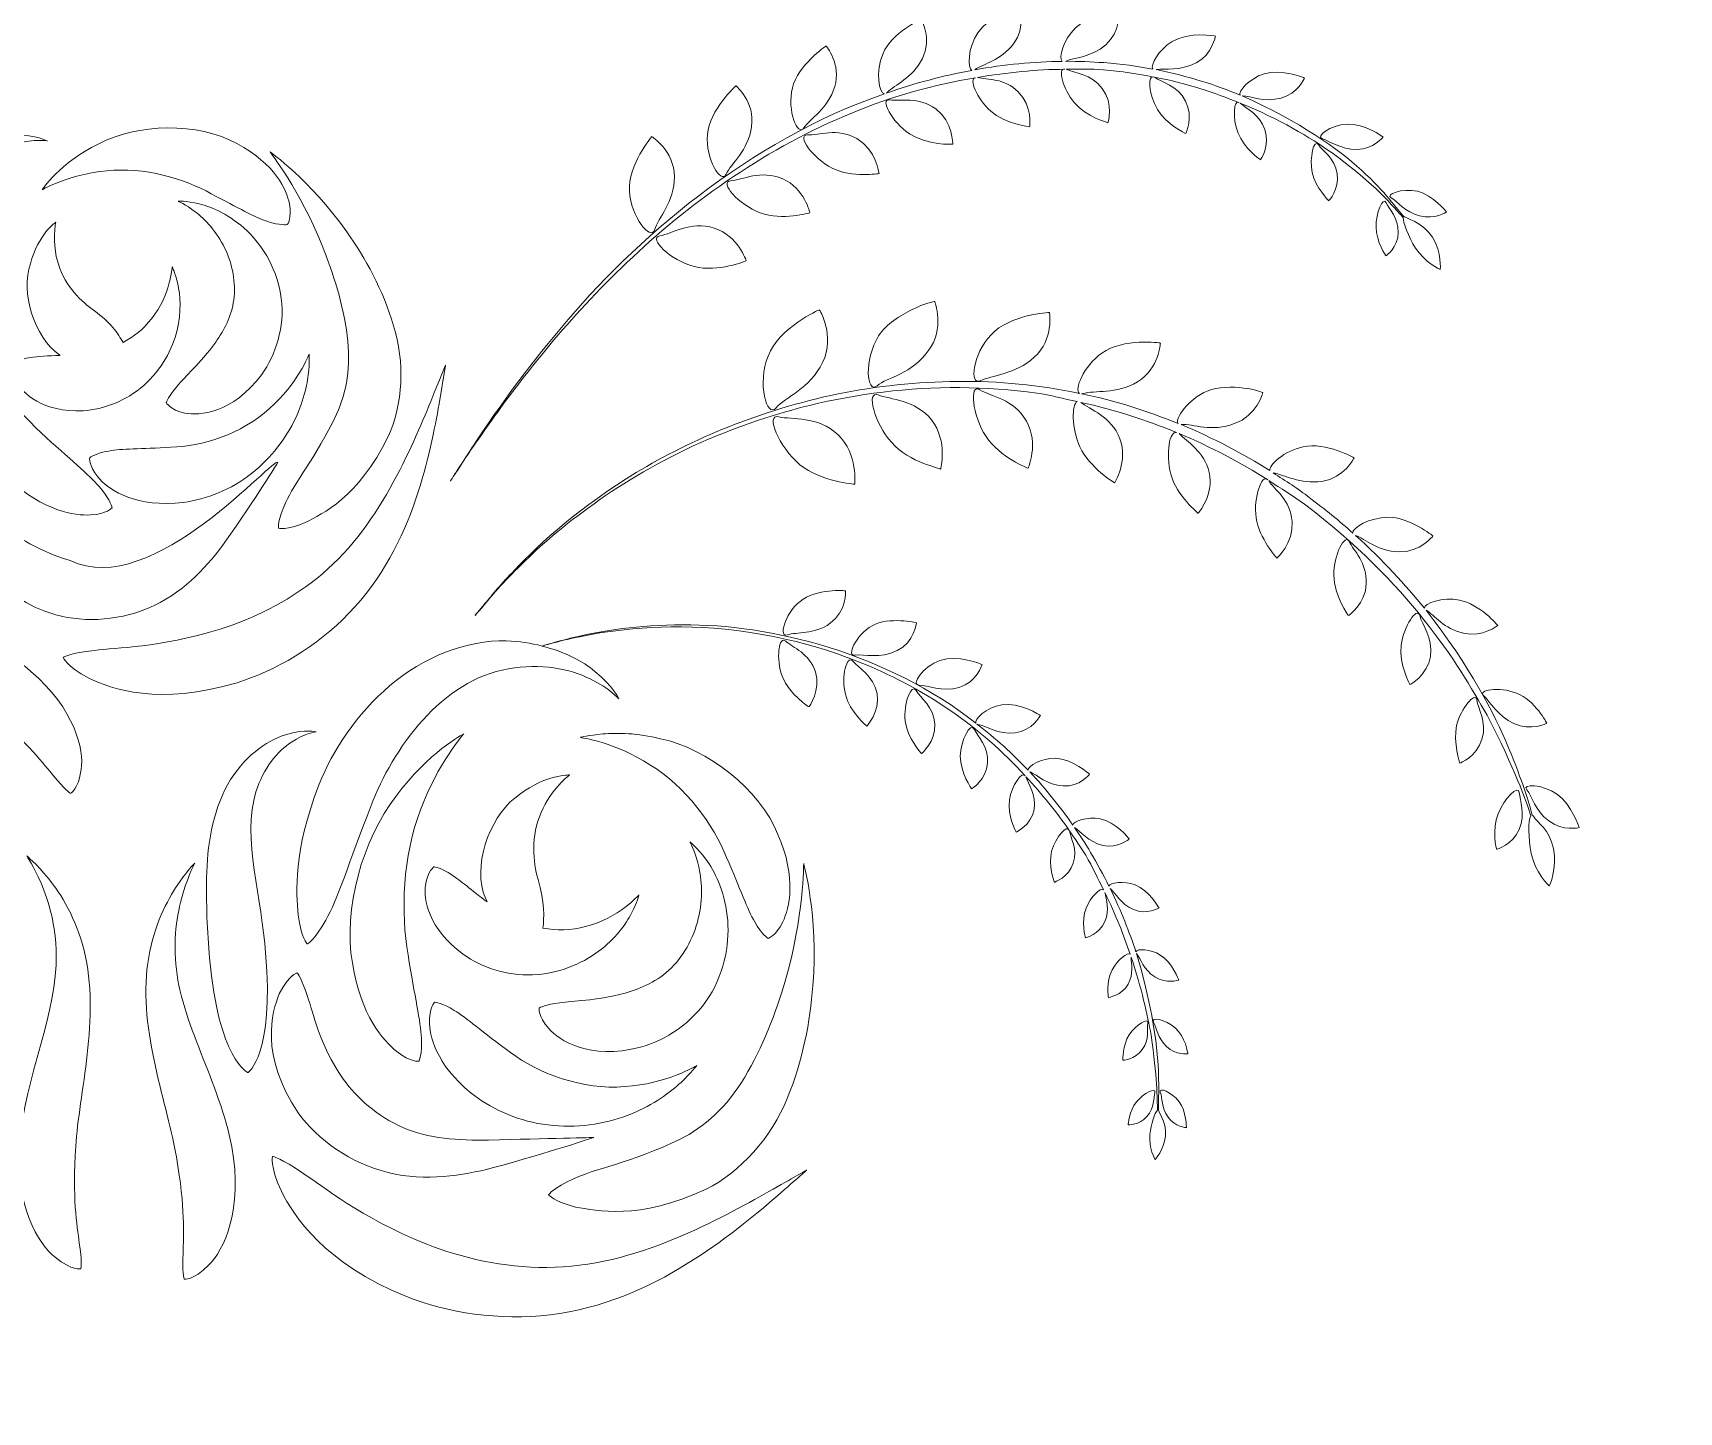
# Model space of a CAD drawing. Extents: x 359 to 483, y -510 to -85.
# Drawn here: x 419.09 to 439.47, y -264.51 to -247.43 of the extents above; entities that cross this region are included whole.
import ezdxf

# ---------------------------------------------------------------- set-up
doc = ezdxf.new("R2010")
doc.units = 0
doc.header["$MEASUREMENT"] = 0
doc.layers.add('Layer 1', color=7, linetype='Continuous')

msp = doc.modelspace()

# ---------------------------------------------------------------- linework, layer by layer
at = {"layer": 'Layer 1', "lineweight": 0}
for points, knots in [([(480.384, -236.21), (477.778, -218.221), (471.8, -202.258), (457.192, -190.652), (456.27, -189.919), (455.329, -189.239), (454.378, -188.583), (454.375, -188.577), (454.375, -188.574), (454.372, -188.568), (452.72, -185.571), (444.486, -174.406), (443.343, -166.788), (443.113, -165.25), (443.023, -163.689), (442.923, -162.139), (442.516, -155.827), (442.299, -149.504), (441.696, -143.205), (441.4, -140.11), (441.039, -137.006), (440.409, -133.958), (439.927, -131.628), (439.549, -128.164), (437.361, -126.737), (435.822, -125.733), (433.515, -125.783), (431.765, -125.417), (429.415, -124.926), (427.103, -124.275), (424.81, -123.567), (424.638, -123.514), (424.466, -123.476), (424.294, -123.43), (423.24, -120.997), (423.108, -118.615), (423.164, -117.16), (426.49, -115.522), (428.87, -111.133), (428.857, -105.967), (428.844, -100.129), (425.783, -95.293), (421.768, -94.311), (423.648, -93.525), (424.872, -91.484), (424.391, -89.236), (424.033, -87.566), (422.678, -86.221), (421.006, -85.876), (418.135, -85.282), (415.613, -87.462), (415.619, -90.226), (415.624, -92.127), (416.825, -93.741), (418.506, -94.37), (414.609, -95.495), (411.688, -100.28), (411.702, -106.008), (411.714, -111.174), (414.114, -115.551), (417.448, -117.174), (417.51, -118.618), (417.393, -120.978), (416.37, -123.399), (413.705, -123.916), (411.064, -124.78), (408.486, -125.448), (406.503, -125.963), (404.179, -125.643), (402.395, -126.819), (400.214, -128.258), (399.852, -131.723), (399.381, -134.055), (398.765, -137.106), (398.42, -140.212), (398.138, -143.309), (397.565, -149.61), (397.378, -155.934), (397.001, -162.248), (396.908, -163.799), (396.826, -165.36), (396.603, -166.899), (395.496, -174.522), (387.038, -186.635), (385.4, -189.64), (385.399, -189.643), (385.399, -189.644), (385.397, -189.647), (384.881, -190.029), (384.367, -190.419), (383.86, -190.826), (369.308, -202.502), (363.405, -218.492), (360.884, -236.493), (359.233, -248.287), (359.066, -443.788), (359.066, -443.788), (359.066, -479.813), (384.682, -509.503), (420.707, -509.503), (420.707, -509.503), (420.707, -509.503), (420.707, -509.503), (456.731, -509.503), (482.824, -479.813), (482.824, -443.788), (482.824, -443.788), (482.092, -247.996), (480.384, -236.21)], [0, 0, 0, 0, 1, 1, 1, 2, 2, 2, 3, 3, 3, 4, 4, 4, 5, 5, 5, 6, 6, 6, 7, 7, 7, 8, 8, 8, 9, 9, 9, 10, 10, 10, 11, 11, 11, 12, 12, 12, 13, 13, 13, 14, 14, 14, 15, 15, 15, 16, 16, 16, 17, 17, 17, 18, 18, 18, 19, 19, 19, 20, 20, 20, 21, 21, 21, 22, 22, 22, 23, 23, 23, 24, 24, 24, 25, 25, 25, 26, 26, 26, 27, 27, 27, 28, 28, 28, 29, 29, 29, 30, 30, 30, 31, 31, 31, 32, 32, 32, 33, 33, 33, 34, 34, 34, 35, 35, 35, 36, 36, 36, 36]), ([(398.422, -249.181), (397.761, -249.783), (396.49, -250.333), (394.899, -250.256), (394.108, -250.217), (393.243, -250.003), (392.414, -249.565), (391.588, -249.115), (390.833, -248.423), (390.302, -247.566), (389.758, -246.716), (389.418, -245.707), (389.326, -244.642), (389.242, -243.583), (389.431, -242.429), (389.965, -241.437), (390.467, -240.429), (391.488, -239.343), (392.914, -238.636), (394.326, -237.928), (396.141, -237.546), (397.997, -237.777), (399.847, -237.972), (401.682, -238.645), (403.417, -239.448), (405.159, -240.251), (406.829, -241.182), (408.513, -241.905), (410.19, -242.635), (411.897, -243.143), (413.509, -243.231), (415.113, -243.315), (416.585, -242.933), (417.691, -242.369), (418.808, -241.804), (419.534, -241.04), (419.937, -240.46), (420.132, -240.163), (420.274, -239.923), (420.347, -239.748), (420.428, -239.577), (420.47, -239.487), (420.47, -239.487), (420.47, -239.487), (420.432, -239.579), (420.36, -239.754), (420.295, -239.933), (420.165, -240.18), (419.983, -240.49), (419.605, -241.095), (418.905, -241.91), (417.786, -242.544), (416.678, -243.177), (415.181, -243.646), (413.496, -243.636), (411.817, -243.621), (410.019, -243.171), (408.273, -242.498), (406.519, -241.833), (404.797, -240.964), (403.066, -240.249), (401.34, -239.53), (399.58, -238.97), (397.897, -238.851), (396.226, -238.7), (394.668, -239.093), (393.476, -239.724), (392.277, -240.358), (391.49, -241.245), (391.102, -242.024), (390.26, -243.583), (390.708, -245.501), (391.641, -246.633), (392.575, -247.822), (393.891, -248.165), (394.956, -248.142), (396.038, -248.114), (396.851, -247.796), (397.436, -247.605), (398.024, -247.415), (398.472, -247.334), (398.849, -247.685), (399.192, -247.997), (399.097, -248.569), (398.422, -249.181)], [0, 0, 0, 0, 1, 1, 1, 2, 2, 2, 3, 3, 3, 4, 4, 4, 5, 5, 5, 6, 6, 6, 7, 7, 7, 8, 8, 8, 9, 9, 9, 10, 10, 10, 11, 11, 11, 12, 12, 12, 13, 13, 13, 14, 14, 14, 15, 15, 15, 16, 16, 16, 17, 17, 17, 18, 18, 18, 19, 19, 19, 20, 20, 20, 21, 21, 21, 22, 22, 22, 23, 23, 23, 24, 24, 24, 25, 25, 25, 26, 26, 26, 27, 27, 27, 28, 28, 28, 28]), ([(442.85, -249.181), (442.177, -248.564), (442.093, -247.983), (442.455, -247.653), (442.813, -247.32), (443.25, -247.411), (443.836, -247.605), (444.418, -247.8), (445.236, -248.116), (446.316, -248.137), (447.381, -248.154), (448.685, -247.8), (449.606, -246.616), (450.527, -245.486), (450.963, -243.586), (450.13, -242.045), (449.746, -241.273), (448.966, -240.395), (447.776, -239.764), (446.59, -239.137), (445.042, -238.746), (443.379, -238.896), (441.704, -239.014), (439.948, -239.572), (438.224, -240.29), (436.495, -241.005), (434.773, -241.873), (433.016, -242.54), (431.267, -243.214), (429.464, -243.666), (427.778, -243.681), (426.084, -243.691), (424.58, -243.221), (423.464, -242.584), (422.339, -241.946), (421.633, -241.125), (421.251, -240.515), (421.067, -240.203), (420.936, -239.953), (420.871, -239.773), (420.798, -239.596), (420.759, -239.503), (420.759, -239.503), (420.759, -239.503), (420.802, -239.594), (420.884, -239.767), (420.957, -239.943), (421.101, -240.185), (421.297, -240.485), (421.704, -241.07), (422.436, -241.84), (423.56, -242.409), (424.672, -242.977), (426.152, -243.36), (427.764, -243.277), (429.384, -243.188), (431.096, -242.678), (432.776, -241.947), (434.463, -241.223), (436.133, -240.292), (437.873, -239.489), (439.606, -238.687), (441.436, -238.017), (443.279, -237.822), (445.128, -237.592), (446.933, -237.972), (448.337, -238.676), (449.755, -239.379), (450.769, -240.458), (451.267, -241.457), (451.797, -242.442), (451.986, -243.585), (451.905, -244.637), (451.817, -245.696), (451.483, -246.7), (450.946, -247.549), (450.42, -248.404), (449.672, -249.097), (448.851, -249.549), (448.026, -249.991), (447.163, -250.209), (446.373, -250.251), (444.783, -250.335), (443.508, -249.788), (442.85, -249.181)], [0, 0, 0, 0, 1, 1, 1, 2, 2, 2, 3, 3, 3, 4, 4, 4, 5, 5, 5, 6, 6, 6, 7, 7, 7, 8, 8, 8, 9, 9, 9, 10, 10, 10, 11, 11, 11, 12, 12, 12, 13, 13, 13, 14, 14, 14, 15, 15, 15, 16, 16, 16, 17, 17, 17, 18, 18, 18, 19, 19, 19, 20, 20, 20, 21, 21, 21, 22, 22, 22, 23, 23, 23, 24, 24, 24, 25, 25, 25, 26, 26, 26, 27, 27, 27, 28, 28, 28, 28]), ([(429.632, -248.184), (429.562, -248.18), (429.515, -247.907), (429.612, -247.684), (429.72, -247.426), (430.085, -247.26), (430.085, -247.26), (430.085, -247.26), (430.223, -247.501), (430.099, -247.745), (429.98, -247.993), (429.755, -248.068), (429.665, -248.167), (429.659, -248.172), (429.656, -248.175), (429.653, -248.177), (430.003, -248.053), (430.359, -247.957), (430.713, -247.893), (430.654, -247.868), (430.661, -247.611), (430.787, -247.427), (430.934, -247.205), (431.302, -247.111), (431.302, -247.111), (431.302, -247.111), (431.385, -247.357), (431.227, -247.566), (431.071, -247.771), (430.852, -247.81), (430.751, -247.884), (430.751, -247.884), (430.747, -247.886), (430.747, -247.886), (431.115, -247.82), (431.48, -247.786), (431.83, -247.782), (431.785, -247.741), (431.842, -247.516), (431.993, -247.368), (432.172, -247.192), (432.531, -247.174), (432.531, -247.174), (432.531, -247.174), (432.556, -247.415), (432.369, -247.575), (432.186, -247.739), (431.981, -247.729), (431.872, -247.782), (432.034, -247.778), (432.192, -247.789), (432.347, -247.797), (432.56, -247.815), (432.76, -247.842), (432.951, -247.877), (432.919, -247.833), (433.022, -247.634), (433.192, -247.536), (433.396, -247.41), (433.726, -247.468), (433.726, -247.468), (433.726, -247.468), (433.694, -247.692), (433.488, -247.801), (433.289, -247.904), (433.102, -247.868), (432.993, -247.884), (433.389, -247.963), (433.733, -248.076), (434.033, -248.199), (434.004, -248.156), (434.144, -247.996), (434.329, -247.936), (434.542, -247.87), (434.83, -247.988), (434.83, -247.988), (434.83, -247.988), (434.751, -248.18), (434.539, -248.236), (434.327, -248.294), (434.168, -248.208), (434.062, -248.21), (434.062, -248.21), (434.06, -248.21), (434.06, -248.21), (435.506, -248.858), (435.884, -249.52), (436.062, -249.706), (436.067, -249.705), (436.072, -249.706), (436.08, -249.711), (436.156, -249.761), (436.289, -249.775), (436.413, -249.96), (436.535, -250.148), (436.509, -250.361), (436.509, -250.361), (436.509, -250.361), (436.317, -250.267), (436.204, -250.094), (436.115, -249.956), (436.046, -249.767), (436.053, -249.718), (435.935, -249.587), (435.708, -249.307), (435.173, -248.916), (434.9, -248.724), (434.518, -248.496), (434.034, -248.299), (434.11, -248.366), (434.272, -248.434), (434.34, -248.627), (434.407, -248.826), (434.285, -249.001), (434.285, -249.001), (434.285, -249.001), (434.08, -248.863), (434.007, -248.669), (433.934, -248.487), (433.954, -248.244), (434.021, -248.294), (433.716, -248.17), (433.378, -248.055), (432.973, -247.977), (433.061, -248.044), (433.253, -248.073), (433.356, -248.274), (433.459, -248.472), (433.359, -248.676), (433.359, -248.676), (433.359, -248.676), (433.121, -248.564), (433.009, -248.379), (432.901, -248.189), (432.88, -247.928), (432.966, -247.976), (432.769, -247.938), (432.563, -247.906), (432.34, -247.886), (432.192, -247.874), (432.034, -247.88), (431.878, -247.88), (431.985, -247.924), (432.186, -247.935), (432.327, -248.117), (432.468, -248.308), (432.397, -248.541), (432.397, -248.541), (432.397, -248.541), (432.129, -248.47), (431.978, -248.292), (431.835, -248.122), (431.772, -247.856), (431.861, -247.88), (431.513, -247.881), (431.149, -247.919), (430.783, -247.98), (430.903, -248.012), (431.112, -247.986), (431.287, -248.159), (431.464, -248.334), (431.427, -248.592), (431.427, -248.592), (431.427, -248.592), (431.13, -248.561), (430.945, -248.399), (430.771, -248.244), (430.669, -247.989), (430.756, -247.985), (430.247, -248.071), (429.732, -248.21), (429.233, -248.419), (428.193, -248.842), (427.253, -249.509), (426.514, -250.205), (425.771, -250.899), (425.215, -251.61), (424.838, -252.129), (424.649, -252.39), (424.504, -252.604), (424.405, -252.752), (424.313, -252.895), (424.257, -252.981), (424.257, -252.981), (424.257, -252.981), (424.308, -252.898), (424.405, -252.752), (424.461, -252.666), (424.527, -252.564), (424.611, -252.434), (424.842, -252.092), (425.18, -251.61), (425.632, -251.078), (426.517, -250.012), (427.946, -248.757), (429.632, -248.184)], [0, 0, 0, 0, 1, 1, 1, 2, 2, 2, 3, 3, 3, 4, 4, 4, 5, 5, 5, 6, 6, 6, 7, 7, 7, 8, 8, 8, 9, 9, 9, 10, 10, 10, 11, 11, 11, 12, 12, 12, 13, 13, 13, 14, 14, 14, 15, 15, 15, 16, 16, 16, 17, 17, 17, 18, 18, 18, 19, 19, 19, 20, 20, 20, 21, 21, 21, 22, 22, 22, 23, 23, 23, 24, 24, 24, 25, 25, 25, 26, 26, 26, 27, 27, 27, 28, 28, 28, 29, 29, 29, 30, 30, 30, 31, 31, 31, 32, 32, 32, 33, 33, 33, 34, 34, 34, 35, 35, 35, 36, 36, 36, 37, 37, 37, 38, 38, 38, 39, 39, 39, 40, 40, 40, 41, 41, 41, 42, 42, 42, 43, 43, 43, 44, 44, 44, 45, 45, 45, 46, 46, 46, 47, 47, 47, 48, 48, 48, 49, 49, 49, 50, 50, 50, 51, 51, 51, 52, 52, 52, 53, 53, 53, 54, 54, 54, 55, 55, 55, 56, 56, 56, 57, 57, 57, 58, 58, 58, 59, 59, 59, 60, 60, 60, 61, 61, 61, 62, 62, 62, 63, 63, 63, 64, 64, 64, 65, 65, 65, 65]), ([(428.49, -248.111), (428.558, -247.827), (428.908, -247.591), (428.908, -247.591), (428.908, -247.591), (429.098, -247.817), (429.014, -248.095), (428.931, -248.37), (428.711, -248.49), (428.633, -248.605), (428.558, -248.721), (428.421, -248.396), (428.49, -248.111)], [0, 0, 0, 0, 1, 1, 1, 2, 2, 2, 3, 3, 3, 4, 4, 4, 4]), ([(427.439, -248.689), (427.463, -248.38), (427.792, -248.083), (427.792, -248.083), (427.792, -248.083), (428.03, -248.289), (427.985, -248.588), (427.946, -248.889), (427.731, -249.045), (427.669, -249.179), (427.608, -249.308), (427.413, -248.994), (427.439, -248.689)], [0, 0, 0, 0, 1, 1, 1, 2, 2, 2, 3, 3, 3, 4, 4, 4, 4]), ([(429.939, -248.678), (429.722, -248.533), (429.566, -248.237), (429.696, -248.259), (429.824, -248.278), (430.053, -248.215), (430.266, -248.371), (430.478, -248.533), (430.475, -248.809), (430.475, -248.809), (430.475, -248.809), (430.157, -248.821), (429.939, -248.678)], [0, 0, 0, 0, 1, 1, 1, 2, 2, 2, 3, 3, 3, 4, 4, 4, 4]), ([(422.264, -249.545), (422.297, -249.727), (422.238, -249.803), (422.238, -249.803), (422.238, -249.803), (422.147, -249.817), (421.993, -249.764), (421.837, -249.715), (421.633, -249.598), (421.296, -249.421), (420.964, -249.235), (420.464, -249.086), (420.002, -249.138), (419.545, -249.176), (419.203, -249.371), (419.203, -249.371), (419.203, -249.371), (419.417, -249.039), (419.904, -248.804), (420.373, -248.552), (421.136, -248.531), (421.612, -248.8), (422.092, -249.054), (422.23, -249.373), (422.264, -249.545)], [0, 0, 0, 0, 1, 1, 1, 2, 2, 2, 3, 3, 3, 4, 4, 4, 5, 5, 5, 6, 6, 6, 7, 7, 7, 8, 8, 8, 8]), ([(428.677, -248.693), (428.814, -248.7), (429.044, -248.599), (429.289, -248.739), (429.53, -248.878), (429.563, -249.171), (429.563, -249.171), (429.563, -249.171), (429.23, -249.228), (428.983, -249.104), (428.737, -248.98), (428.539, -248.69), (428.677, -248.693)], [0, 0, 0, 0, 1, 1, 1, 2, 2, 2, 3, 3, 3, 4, 4, 4, 4]), ([(435.358, -248.56), (435.571, -248.545), (435.803, -248.718), (435.803, -248.718), (435.803, -248.718), (435.683, -248.871), (435.477, -248.872), (435.275, -248.872), (435.144, -248.769), (435.051, -248.74), (434.957, -248.719), (435.149, -248.568), (435.358, -248.56)], [0, 0, 0, 0, 1, 1, 1, 2, 2, 2, 3, 3, 3, 4, 4, 4, 4]), ([(418.876, -248.8), (418.643, -248.852), (418.34, -249.016), (418.111, -249.292), (417.624, -249.845), (417.688, -250.786), (417.897, -251.416), (418.103, -252.067), (418.258, -252.474), (418.287, -252.73), (418.325, -252.984), (418.277, -253.076), (418.277, -253.076), (418.277, -253.076), (418.173, -253.069), (417.98, -252.895), (417.798, -252.716), (417.477, -252.389), (417.229, -251.613), (417.112, -251.223), (417.061, -250.732), (417.158, -250.25), (417.247, -249.768), (417.518, -249.302), (417.872, -249.038), (418.221, -248.77), (418.605, -248.681), (418.865, -248.691), (419.129, -248.695), (419.268, -248.767), (419.268, -248.767), (419.268, -248.767), (419.112, -248.739), (418.876, -248.8)], [0, 0, 0, 0, 1, 1, 1, 2, 2, 2, 3, 3, 3, 4, 4, 4, 5, 5, 5, 6, 6, 6, 7, 7, 7, 8, 8, 8, 9, 9, 9, 10, 10, 10, 11, 11, 11, 11]), ([(426.472, -249.389), (426.453, -249.069), (426.749, -248.713), (426.749, -248.713), (426.749, -248.713), (427.029, -248.89), (427.03, -249.21), (427.032, -249.526), (426.83, -249.719), (426.784, -249.867), (426.739, -250.011), (426.491, -249.71), (426.472, -249.389)], [0, 0, 0, 0, 1, 1, 1, 2, 2, 2, 3, 3, 3, 4, 4, 4, 4]), ([(435.235, -249.174), (435.265, -249.369), (435.129, -249.508), (435.129, -249.508), (435.129, -249.508), (434.967, -249.345), (434.925, -249.16), (434.889, -248.969), (434.945, -248.736), (435.002, -248.813), (435.053, -248.895), (435.205, -248.975), (435.235, -249.174)], [0, 0, 0, 0, 1, 1, 1, 2, 2, 2, 3, 3, 3, 4, 4, 4, 4]), ([(423.487, -252.427), (423.113, -253.192), (422.675, -253.381), (422.46, -253.495), (422.226, -253.595), (422.128, -253.564), (422.128, -253.564), (422.128, -253.564), (422.113, -253.463), (422.221, -253.242), (422.313, -253.017), (422.591, -252.692), (422.848, -252.15), (422.971, -251.879), (423.029, -251.558), (422.979, -251.178), (422.932, -250.803), (422.807, -250.402), (422.67, -250.062), (422.393, -249.373), (422.024, -248.904), (422.024, -248.904), (422.024, -248.904), (422.515, -249.241), (422.975, -249.894), (423.202, -250.22), (423.422, -250.608), (423.554, -251.056), (423.694, -251.498), (423.669, -252.041), (423.487, -252.427)], [0, 0, 0, 0, 1, 1, 1, 2, 2, 2, 3, 3, 3, 4, 4, 4, 5, 5, 5, 6, 6, 6, 7, 7, 7, 8, 8, 8, 9, 9, 9, 10, 10, 10, 10]), ([(427.726, -249.262), (427.868, -249.251), (428.099, -249.12), (428.37, -249.235), (428.639, -249.355), (428.707, -249.658), (428.707, -249.658), (428.707, -249.658), (428.364, -249.757), (428.093, -249.659), (427.82, -249.556), (427.579, -249.272), (427.726, -249.262)], [0, 0, 0, 0, 1, 1, 1, 2, 2, 2, 3, 3, 3, 4, 4, 4, 4]), ([(436.229, -249.391), (436.42, -249.438), (436.588, -249.646), (436.588, -249.646), (436.588, -249.646), (436.442, -249.746), (436.255, -249.695), (436.067, -249.647), (435.986, -249.516), (435.902, -249.473), (435.823, -249.431), (436.033, -249.348), (436.229, -249.391)], [0, 0, 0, 0, 1, 1, 1, 2, 2, 2, 3, 3, 3, 4, 4, 4, 4]), ([(421.921, -251.66), (421.559, -252.144), (421.148, -252.174), (420.971, -252.138), (420.778, -252.097), (420.739, -252.007), (420.739, -252.007), (420.739, -252.007), (420.773, -251.92), (420.877, -251.802), (420.977, -251.68), (421.145, -251.538), (421.353, -251.258), (421.452, -251.116), (421.55, -250.938), (421.575, -250.735), (421.604, -250.53), (421.559, -250.291), (421.462, -250.092), (421.365, -249.892), (421.22, -249.737), (421.098, -249.644), (420.976, -249.551), (420.885, -249.512), (420.885, -249.512), (420.885, -249.512), (420.982, -249.507), (421.145, -249.546), (421.306, -249.585), (421.533, -249.683), (421.739, -249.881), (421.942, -250.076), (422.122, -250.373), (422.163, -250.72), (422.209, -251.07), (422.092, -251.422), (421.921, -251.66)], [0, 0, 0, 0, 1, 1, 1, 2, 2, 2, 3, 3, 3, 4, 4, 4, 5, 5, 5, 6, 6, 6, 7, 7, 7, 8, 8, 8, 9, 9, 9, 10, 10, 10, 11, 11, 11, 12, 12, 12, 12]), ([(435.991, -249.901), (435.988, -250.084), (435.838, -250.191), (435.838, -250.191), (435.838, -250.191), (435.717, -250.017), (435.716, -249.836), (435.712, -249.658), (435.801, -249.451), (435.839, -249.532), (435.878, -249.61), (435.992, -249.717), (435.991, -249.901)], [0, 0, 0, 0, 1, 1, 1, 2, 2, 2, 3, 3, 3, 4, 4, 4, 4]), ([(419.405, -250.295), (419.487, -250.573), (419.693, -250.76), (419.851, -250.873), (420.042, -251.007), (420.147, -251.159), (420.204, -251.263), (420.334, -251.192), (420.458, -251.101), (420.555, -250.97), (420.792, -250.676), (420.813, -250.328), (420.813, -250.328), (420.813, -250.328), (420.85, -250.401), (420.882, -250.538), (420.913, -250.674), (420.93, -250.88), (420.873, -251.113), (420.816, -251.344), (420.683, -251.6), (420.464, -251.792), (420.246, -251.989), (419.959, -252.092), (419.712, -252.109), (419.205, -252.132), (418.961, -251.891), (418.884, -251.753), (418.802, -251.603), (418.839, -251.515), (418.839, -251.515), (418.839, -251.515), (418.919, -251.47), (419.057, -251.45), (419.15, -251.434), (419.276, -251.429), (419.425, -251.424), (419.424, -251.423), (419.423, -251.423), (419.422, -251.422), (419.095, -251.195), (418.938, -250.637), (419.057, -250.289), (419.153, -249.926), (419.372, -249.773), (419.372, -249.773), (419.372, -249.773), (419.316, -250.031), (419.405, -250.295)], [0, 0, 0, 0, 1, 1, 1, 2, 2, 2, 3, 3, 3, 4, 4, 4, 5, 5, 5, 6, 6, 6, 7, 7, 7, 8, 8, 8, 9, 9, 9, 10, 10, 10, 11, 11, 11, 12, 12, 12, 13, 13, 13, 14, 14, 14, 15, 15, 15, 16, 16, 16, 16]), ([(427.92, -250.252), (427.92, -250.252), (427.571, -250.399), (427.274, -250.322), (426.979, -250.246), (426.701, -249.971), (426.851, -249.943), (426.999, -249.917), (427.226, -249.754), (427.522, -249.847), (427.814, -249.939), (427.92, -250.252), (427.92, -250.252)], [0, 0, 0, 0, 1, 1, 1, 2, 2, 2, 3, 3, 3, 4, 4, 4, 4]), ([(417.998, -251.177), (417.977, -250.565), (418.165, -250.156), (418.165, -250.156), (418.165, -250.156), (418.156, -250.606), (418.34, -251.115), (418.513, -251.633), (418.901, -252.133), (419.253, -252.439), (419.599, -252.752), (419.816, -252.931), (419.933, -253.077), (420.052, -253.219), (420.068, -253.312), (420.068, -253.312), (420.068, -253.312), (420.005, -253.387), (419.801, -253.4), (419.605, -253.408), (419.229, -253.356), (418.779, -252.95), (418.319, -252.552), (417.998, -251.782), (417.998, -251.177)], [0, 0, 0, 0, 1, 1, 1, 2, 2, 2, 3, 3, 3, 4, 4, 4, 5, 5, 5, 6, 6, 6, 7, 7, 7, 8, 8, 8, 8]), ([(429.558, -251.18), (429.653, -251.035), (429.825, -250.926), (429.975, -250.854), (430.124, -250.779), (430.251, -250.756), (430.251, -250.756), (430.251, -250.756), (430.381, -251.092), (430.172, -251.367), (429.97, -251.654), (429.67, -251.693), (429.538, -251.799), (429.411, -251.904), (429.371, -251.482), (429.558, -251.18)], [0, 0, 0, 0, 1, 1, 1, 2, 2, 2, 3, 3, 3, 4, 4, 4, 5, 5, 5, 5]), ([(428.189, -251.431), (428.322, -251.077), (428.824, -250.859), (428.824, -250.859), (428.824, -250.859), (429.025, -251.177), (428.864, -251.51), (428.707, -251.838), (428.405, -251.937), (428.288, -252.074), (428.175, -252.202), (428.052, -251.774), (428.189, -251.431)], [0, 0, 0, 0, 1, 1, 1, 2, 2, 2, 3, 3, 3, 4, 4, 4, 4]), ([(431.485, -251.447), (431.245, -251.662), (430.958, -251.67), (430.816, -251.737), (430.679, -251.806), (430.719, -251.409), (430.95, -251.168), (431.18, -250.916), (431.673, -250.891), (431.673, -250.891), (431.673, -250.891), (431.73, -251.223), (431.485, -251.447)], [0, 0, 0, 0, 1, 1, 1, 2, 2, 2, 3, 3, 3, 4, 4, 4, 4]), ([(437.86, -257.997), (437.86, -257.997), (437.682, -257.824), (437.636, -257.591), (437.6, -257.406), (437.597, -257.178), (437.632, -257.127), (437.569, -256.935), (437.437, -256.55), (437.089, -255.88), (436.724, -255.228), (436.124, -254.248), (434.828, -253.266), (434.692, -253.164), (434.536, -253.07), (434.387, -252.974), (434.456, -253.088), (434.656, -253.209), (434.675, -253.481), (434.696, -253.752), (434.487, -253.934), (434.487, -253.934), (434.487, -253.934), (434.27, -253.692), (434.23, -253.434), (434.197, -253.179), (434.304, -252.88), (434.374, -252.965), (434.038, -252.75), (433.67, -252.556), (433.278, -252.391), (433.373, -252.495), (433.586, -252.61), (433.651, -252.872), (433.709, -253.156), (433.514, -253.378), (433.514, -253.378), (433.514, -253.378), (433.248, -253.169), (433.174, -252.894), (433.107, -252.641), (433.162, -252.347), (433.245, -252.379), (432.87, -252.224), (432.475, -252.095), (432.062, -252.005), (432.176, -252.094), (432.434, -252.174), (432.544, -252.456), (432.65, -252.733), (432.478, -253.001), (432.478, -253.001), (432.478, -253.001), (432.173, -252.821), (432.049, -252.556), (431.946, -252.33), (431.945, -252.026), (432.017, -251.996), (431.85, -251.96), (431.686, -251.914), (431.516, -251.892), (430.25, -251.709), (428.934, -251.898), (427.852, -252.305), (426.758, -252.695), (425.914, -253.306), (425.37, -253.79), (425.102, -254.04), (424.894, -254.249), (424.767, -254.406), (424.635, -254.56), (424.563, -254.644), (424.563, -254.644), (424.563, -254.644), (424.606, -254.591), (424.688, -254.494), (424.772, -254.399), (424.881, -254.248), (425.051, -254.084), (425.371, -253.739), (425.878, -253.29), (426.558, -252.875), (427.239, -252.461), (428.101, -252.101), (429.056, -251.899), (430.01, -251.711), (431.058, -251.679), (432.044, -251.895), (431.977, -251.85), (432.092, -251.556), (432.322, -251.394), (432.585, -251.205), (433.046, -251.27), (433.046, -251.27), (433.046, -251.27), (433.034, -251.584), (432.762, -251.75), (432.496, -251.914), (432.234, -251.849), (432.086, -251.897), (432.077, -251.898), (432.073, -251.899), (432.068, -251.9), (432.484, -251.98), (432.884, -252.116), (433.265, -252.265), (433.223, -252.208), (433.391, -251.96), (433.625, -251.865), (433.762, -251.809), (433.936, -251.811), (434.075, -251.828), (434.216, -251.842), (434.314, -251.884), (434.314, -251.884), (434.314, -251.884), (434.239, -252.173), (433.961, -252.268), (433.68, -252.379), (433.45, -252.27), (433.307, -252.28), (433.307, -252.28), (433.303, -252.279), (433.303, -252.279), (433.695, -252.447), (434.066, -252.637), (434.402, -252.851), (434.385, -252.784), (434.579, -252.604), (434.812, -252.556), (435.096, -252.491), (435.444, -252.693), (435.444, -252.693), (435.444, -252.693), (435.321, -252.942), (435.045, -252.984), (434.777, -253.022), (434.575, -252.902), (434.443, -252.878), (434.596, -252.981), (434.752, -253.073), (434.888, -253.185), (435.084, -253.33), (435.264, -253.473), (435.426, -253.624), (435.421, -253.56), (435.636, -253.431), (435.863, -253.427), (436.13, -253.425), (436.42, -253.661), (436.42, -253.661), (436.42, -253.661), (436.263, -253.864), (435.996, -253.857), (435.737, -253.851), (435.587, -253.694), (435.462, -253.656), (435.806, -253.961), (436.078, -254.27), (436.314, -254.554), (436.308, -254.495), (436.539, -254.41), (436.749, -254.455), (436.997, -254.502), (437.222, -254.767), (437.222, -254.767), (437.222, -254.767), (437.04, -254.92), (436.798, -254.863), (436.552, -254.813), (436.438, -254.64), (436.336, -254.58), (436.336, -254.58), (436.335, -254.579), (436.335, -254.579), (436.884, -255.286), (437.181, -255.862), (437.355, -256.283), (437.53, -256.705), (437.611, -256.966), (437.647, -257.118), (437.652, -257.119), (437.657, -257.123), (437.663, -257.132), (437.715, -257.219), (437.86, -257.287), (437.912, -257.532), (437.961, -257.78), (437.86, -257.997), (437.86, -257.997)], [0, 0, 0, 0, 1, 1, 1, 2, 2, 2, 3, 3, 3, 4, 4, 4, 5, 5, 5, 6, 6, 6, 7, 7, 7, 8, 8, 8, 9, 9, 9, 10, 10, 10, 11, 11, 11, 12, 12, 12, 13, 13, 13, 14, 14, 14, 15, 15, 15, 16, 16, 16, 17, 17, 17, 18, 18, 18, 19, 19, 19, 20, 20, 20, 21, 21, 21, 22, 22, 22, 23, 23, 23, 24, 24, 24, 25, 25, 25, 26, 26, 26, 27, 27, 27, 28, 28, 28, 29, 29, 29, 30, 30, 30, 31, 31, 31, 32, 32, 32, 33, 33, 33, 34, 34, 34, 35, 35, 35, 36, 36, 36, 37, 37, 37, 38, 38, 38, 39, 39, 39, 40, 40, 40, 41, 41, 41, 42, 42, 42, 43, 43, 43, 44, 44, 44, 45, 45, 45, 46, 46, 46, 47, 47, 47, 48, 48, 48, 49, 49, 49, 50, 50, 50, 51, 51, 51, 52, 52, 52, 53, 53, 53, 54, 54, 54, 55, 55, 55, 56, 56, 56, 57, 57, 57, 58, 58, 58, 59, 59, 59, 60, 60, 60, 61, 61, 61, 62, 62, 62, 63, 63, 63, 63]), ([(421.698, -252.957), (421.435, -253.138), (421.121, -253.236), (420.848, -253.255), (420.292, -253.285), (420.006, -253.065), (419.892, -252.929), (419.775, -252.783), (419.792, -252.689), (419.792, -252.689), (419.792, -252.689), (419.867, -252.634), (420.027, -252.608), (420.188, -252.577), (420.421, -252.582), (420.798, -252.561), (421.175, -252.55), (421.673, -252.4), (422.017, -252.082), (422.365, -251.78), (422.509, -251.407), (422.509, -251.407), (422.509, -251.407), (422.516, -251.503), (422.497, -251.665), (422.477, -251.825), (422.422, -252.054), (422.293, -252.294), (422.165, -252.532), (421.962, -252.778), (421.698, -252.957)], [0, 0, 0, 0, 1, 1, 1, 2, 2, 2, 3, 3, 3, 4, 4, 4, 5, 5, 5, 6, 6, 6, 7, 7, 7, 8, 8, 8, 9, 9, 9, 10, 10, 10, 10]), ([(419.464, -255.162), (419.464, -255.162), (419.559, -255.107), (419.849, -255.079), (420.136, -255.038), (420.624, -255.051), (421.406, -254.813), (421.795, -254.691), (422.228, -254.489), (422.602, -254.185), (422.977, -253.889), (423.282, -253.476), (423.508, -253.07), (423.735, -252.665), (423.897, -252.274), (424.013, -251.995), (424.127, -251.715), (424.196, -251.544), (424.196, -251.544), (424.196, -251.544), (424.166, -251.726), (424.117, -252.025), (424.063, -252.324), (423.985, -252.744), (423.826, -253.212), (423.668, -253.678), (423.409, -254.199), (423.001, -254.617), (422.601, -255.034), (422.091, -255.329), (421.617, -255.477), (420.655, -255.768), (420.057, -255.554), (419.781, -255.421), (419.496, -255.271), (419.464, -255.162), (419.464, -255.162)], [0, 0, 0, 0, 1, 1, 1, 2, 2, 2, 3, 3, 3, 4, 4, 4, 5, 5, 5, 6, 6, 6, 7, 7, 7, 8, 8, 8, 9, 9, 9, 10, 10, 10, 11, 11, 11, 12, 12, 12, 12]), ([(430.325, -252.831), (430.325, -252.831), (430.229, -252.803), (430.106, -252.758), (429.983, -252.71), (429.83, -252.63), (429.72, -252.503), (429.501, -252.263), (429.399, -251.853), (429.553, -251.912), (429.703, -251.973), (430.006, -251.968), (430.214, -252.223), (430.418, -252.491), (430.325, -252.831), (430.325, -252.831)], [0, 0, 0, 0, 1, 1, 1, 2, 2, 2, 3, 3, 3, 4, 4, 4, 5, 5, 5, 5]), ([(430.812, -251.849), (430.944, -251.937), (431.23, -251.954), (431.388, -252.239), (431.543, -252.516), (431.408, -252.822), (431.408, -252.822), (431.408, -252.822), (431.061, -252.684), (430.887, -252.43), (430.716, -252.166), (430.676, -251.765), (430.812, -251.849)], [0, 0, 0, 0, 1, 1, 1, 2, 2, 2, 3, 3, 3, 4, 4, 4, 4]), ([(429.261, -253.02), (429.261, -253.02), (428.848, -252.987), (428.584, -252.778), (428.319, -252.557), (428.152, -252.143), (428.322, -252.185), (428.486, -252.222), (428.8, -252.166), (429.055, -252.407), (429.305, -252.645), (429.261, -253.02), (429.261, -253.02)], [0, 0, 0, 0, 1, 1, 1, 2, 2, 2, 3, 3, 3, 4, 4, 4, 4]), ([(418.37, -253.712), (418.323, -253.474), (418.393, -253.397), (418.393, -253.397), (418.393, -253.397), (418.49, -253.413), (418.66, -253.52), (418.838, -253.615), (419.083, -253.826), (419.551, -253.964), (420.568, -254.466), (422.105, -252.634), (422.12, -252.751), (422.12, -252.751), (421.853, -253.184), (421.464, -253.738), (421.263, -254.012), (420.992, -254.332), (420.59, -254.521), (420.197, -254.71), (419.739, -254.738), (419.371, -254.637), (418.619, -254.407), (418.423, -253.925), (418.37, -253.712)], [0, 0, 0, 0, 1, 1, 1, 2, 2, 2, 3, 3, 3, 4, 4, 4, 5, 5, 5, 6, 6, 6, 7, 7, 7, 8, 8, 8, 8]), ([(416.737, -253.51), (416.718, -253.289), (416.736, -253.158), (416.736, -253.158), (416.736, -253.158), (416.762, -253.289), (416.843, -253.485), (416.923, -253.679), (417.068, -253.937), (417.291, -254.158), (417.729, -254.612), (418.512, -254.865), (419.064, -255.338), (419.61, -255.806), (419.723, -256.31), (419.686, -256.551), (419.652, -256.803), (419.554, -256.847), (419.554, -256.847), (419.554, -256.847), (419.473, -256.792), (419.348, -256.635), (419.217, -256.479), (419.042, -256.244), (418.609, -255.866), (418.198, -255.495), (417.397, -255.029), (417.014, -254.368), (416.825, -254.047), (416.757, -253.73), (416.737, -253.51)], [0, 0, 0, 0, 1, 1, 1, 2, 2, 2, 3, 3, 3, 4, 4, 4, 5, 5, 5, 6, 6, 6, 7, 7, 7, 8, 8, 8, 9, 9, 9, 10, 10, 10, 10]), ([(435.372, -254.647), (435.372, -254.647), (435.191, -254.399), (435.192, -254.146), (435.189, -253.898), (435.333, -253.617), (435.385, -253.731), (435.439, -253.84), (435.603, -253.992), (435.595, -254.248), (435.587, -254.501), (435.372, -254.647), (435.372, -254.647)], [0, 0, 0, 0, 1, 1, 1, 2, 2, 2, 3, 3, 3, 4, 4, 4, 4]), ([(429.149, -254.339), (429.149, -254.339), (429.163, -254.596), (428.958, -254.742), (428.756, -254.887), (428.543, -254.845), (428.428, -254.886), (428.317, -254.924), (428.389, -254.629), (428.585, -254.47), (428.782, -254.305), (429.149, -254.339), (429.149, -254.339)], [0, 0, 0, 0, 1, 1, 1, 2, 2, 2, 3, 3, 3, 4, 4, 4, 4]), ([(430.028, -254.735), (430.028, -254.735), (429.999, -254.979), (429.787, -255.08), (429.574, -255.189), (429.38, -255.117), (429.266, -255.137), (429.155, -255.158), (429.27, -254.892), (429.479, -254.771), (429.686, -254.656), (430.028, -254.735), (430.028, -254.735)], [0, 0, 0, 0, 1, 1, 1, 2, 2, 2, 3, 3, 3, 4, 4, 4, 4]), ([(436.135, -255.501), (436.135, -255.501), (435.997, -255.249), (436.026, -255.013), (436.06, -254.775), (436.22, -254.533), (436.256, -254.644), (436.286, -254.758), (436.421, -254.917), (436.389, -255.152), (436.35, -255.39), (436.135, -255.501), (436.135, -255.501)], [0, 0, 0, 0, 1, 1, 1, 2, 2, 2, 3, 3, 3, 4, 4, 4, 4]), ([(432.98, -261.385), (432.98, -261.385), (432.898, -261.237), (432.916, -261.074), (432.929, -260.946), (432.976, -260.797), (433.009, -260.771), (433.008, -260.632), (433.004, -260.355), (432.93, -259.843), (432.886, -259.589), (432.811, -259.258), (432.684, -258.878), (432.685, -258.96), (432.717, -259.08), (432.647, -259.211), (432.566, -259.355), (432.402, -259.376), (432.402, -259.376), (432.402, -259.376), (432.373, -259.178), (432.448, -259.034), (432.516, -258.908), (432.64, -258.813), (432.671, -258.839), (432.59, -258.602), (432.494, -258.352), (432.359, -258.076), (432.372, -258.16), (432.422, -258.287), (432.358, -258.436), (432.29, -258.596), (432.117, -258.636), (432.117, -258.636), (432.117, -258.636), (432.063, -258.43), (432.127, -258.269), (432.18, -258.128), (432.308, -258.011), (432.341, -258.042), (432.272, -257.901), (432.209, -257.765), (432.121, -257.615), (432.061, -257.514), (431.988, -257.413), (431.919, -257.311), (431.931, -257.402), (432.027, -257.532), (431.968, -257.711), (431.912, -257.888), (431.732, -257.949), (431.732, -257.949), (431.732, -257.949), (431.655, -257.737), (431.699, -257.563), (431.746, -257.389), (431.897, -257.226), (431.916, -257.306), (431.761, -257.08), (431.579, -256.857), (431.382, -256.642), (431.411, -256.734), (431.515, -256.865), (431.483, -257.05), (431.443, -257.244), (431.26, -257.33), (431.26, -257.33), (431.26, -257.33), (431.148, -257.122), (431.177, -256.929), (431.206, -256.745), (431.334, -256.567), (431.371, -256.63), (431.098, -256.334), (430.789, -256.054), (430.438, -255.818), (429.718, -255.321), (428.871, -255.005), (428.09, -254.875), (427.309, -254.733), (426.601, -254.783), (426.108, -254.861), (425.749, -254.922), (425.502, -254.99), (425.392, -255.023), (425.669, -255.094), (425.898, -255.213), (426.044, -255.337), (426.27, -255.521), (426.343, -255.678), (426.343, -255.678), (426.343, -255.678), (426.23, -255.545), (425.985, -255.429), (425.747, -255.308), (425.37, -255.232), (424.975, -255.307), (424.157, -255.436), (423.536, -256.301), (423.276, -256.999), (422.997, -257.712), (422.858, -258.175), (422.714, -258.418), (422.58, -258.666), (422.483, -258.713), (422.483, -258.713), (422.483, -258.713), (422.408, -258.637), (422.372, -258.354), (422.348, -258.074), (422.308, -257.57), (422.633, -256.733), (422.801, -256.318), (423.095, -255.862), (423.508, -255.514), (423.913, -255.161), (424.463, -254.946), (424.948, -254.959), (425.109, -254.962), (425.254, -254.988), (425.392, -255.023), (425.468, -255), (425.608, -254.958), (425.816, -254.91), (426.129, -254.834), (426.585, -254.761), (427.13, -254.761), (428.215, -254.747), (429.672, -255.118), (430.761, -255.978), (430.734, -255.931), (430.893, -255.785), (431.081, -255.752), (431.297, -255.713), (431.56, -255.883), (431.56, -255.883), (431.56, -255.883), (431.462, -256.074), (431.246, -256.099), (431.034, -256.124), (430.891, -256.008), (430.787, -255.993), (430.78, -255.991), (430.775, -255.989), (430.775, -255.989), (431.007, -256.163), (431.215, -256.361), (431.41, -256.562), (431.401, -256.514), (431.574, -256.408), (431.747, -256.413), (431.95, -256.417), (432.169, -256.611), (432.169, -256.611), (432.169, -256.611), (432.044, -256.772), (431.844, -256.756), (431.638, -256.749), (431.524, -256.617), (431.433, -256.583), (431.433, -256.583), (431.43, -256.582), (431.43, -256.582), (431.627, -256.796), (431.807, -257.016), (431.962, -257.241), (431.969, -257.194), (432.139, -257.133), (432.299, -257.164), (432.494, -257.197), (432.66, -257.412), (432.66, -257.412), (432.66, -257.412), (432.518, -257.538), (432.332, -257.493), (432.152, -257.448), (432.057, -257.318), (431.981, -257.269), (432.049, -257.374), (432.123, -257.474), (432.18, -257.579), (432.266, -257.722), (432.343, -257.859), (432.408, -257.996), (432.421, -257.954), (432.59, -257.927), (432.735, -257.981), (432.905, -258.047), (433.03, -258.267), (433.03, -258.267), (433.03, -258.267), (432.879, -258.357), (432.711, -258.287), (432.548, -258.219), (432.492, -258.081), (432.423, -258.025), (432.563, -258.306), (432.661, -258.57), (432.743, -258.809), (432.753, -258.77), (432.921, -258.772), (433.045, -258.85), (433.192, -258.939), (433.273, -259.16), (433.273, -259.16), (433.273, -259.16), (433.12, -259.215), (432.978, -259.122), (432.833, -259.032), (432.801, -258.894), (432.75, -258.831), (432.75, -258.831), (432.75, -258.83), (432.75, -258.83), (433.1, -260.006), (433.013, -260.561), (433.021, -260.768), (433.021, -260.768), (433.026, -260.773), (433.028, -260.78), (433.044, -260.848), (433.124, -260.922), (433.108, -261.093), (433.09, -261.264), (432.98, -261.385), (432.98, -261.385)], [0, 0, 0, 0, 1, 1, 1, 2, 2, 2, 3, 3, 3, 4, 4, 4, 5, 5, 5, 6, 6, 6, 7, 7, 7, 8, 8, 8, 9, 9, 9, 10, 10, 10, 11, 11, 11, 12, 12, 12, 13, 13, 13, 14, 14, 14, 15, 15, 15, 16, 16, 16, 17, 17, 17, 18, 18, 18, 19, 19, 19, 20, 20, 20, 21, 21, 21, 22, 22, 22, 23, 23, 23, 24, 24, 24, 25, 25, 25, 26, 26, 26, 27, 27, 27, 28, 28, 28, 29, 29, 29, 30, 30, 30, 31, 31, 31, 32, 32, 32, 33, 33, 33, 34, 34, 34, 35, 35, 35, 36, 36, 36, 37, 37, 37, 38, 38, 38, 39, 39, 39, 40, 40, 40, 41, 41, 41, 42, 42, 42, 43, 43, 43, 44, 44, 44, 45, 45, 45, 46, 46, 46, 47, 47, 47, 48, 48, 48, 49, 49, 49, 50, 50, 50, 51, 51, 51, 52, 52, 52, 53, 53, 53, 54, 54, 54, 55, 55, 55, 56, 56, 56, 57, 57, 57, 58, 58, 58, 59, 59, 59, 60, 60, 60, 61, 61, 61, 62, 62, 62, 63, 63, 63, 64, 64, 64, 65, 65, 65, 66, 66, 66, 67, 67, 67, 68, 68, 68, 69, 69, 69, 70, 70, 70, 71, 71, 71, 72, 72, 72, 73, 73, 73, 74, 74, 74, 75, 75, 75, 75]), ([(428.696, -255.778), (428.696, -255.778), (428.454, -255.62), (428.367, -255.405), (428.282, -255.184), (428.323, -254.882), (428.41, -254.964), (428.496, -255.042), (428.702, -255.114), (428.775, -255.343), (428.847, -255.568), (428.696, -255.778), (428.696, -255.778)], [0, 0, 0, 0, 1, 1, 1, 2, 2, 2, 3, 3, 3, 4, 4, 4, 4]), ([(429.412, -256.015), (429.412, -256.015), (429.2, -255.844), (429.147, -255.62), (429.091, -255.403), (429.165, -255.124), (429.238, -255.21), (429.309, -255.295), (429.493, -255.39), (429.538, -255.612), (429.577, -255.839), (429.412, -256.015), (429.412, -256.015)], [0, 0, 0, 0, 1, 1, 1, 2, 2, 2, 3, 3, 3, 4, 4, 4, 4]), ([(430.838, -255.252), (430.838, -255.252), (430.772, -255.473), (430.555, -255.536), (430.343, -255.596), (430.166, -255.511), (430.059, -255.507), (429.953, -255.507), (430.103, -255.278), (430.317, -255.202), (430.534, -255.121), (430.838, -255.252), (430.838, -255.252)], [0, 0, 0, 0, 1, 1, 1, 2, 2, 2, 3, 3, 3, 4, 4, 4, 4]), ([(430.089, -256.355), (430.089, -256.355), (429.913, -256.162), (429.886, -255.951), (429.862, -255.737), (429.965, -255.481), (430.021, -255.574), (430.074, -255.669), (430.243, -255.769), (430.254, -255.992), (430.265, -256.208), (430.089, -256.355), (430.089, -256.355)], [0, 0, 0, 0, 1, 1, 1, 2, 2, 2, 3, 3, 3, 4, 4, 4, 4]), ([(437.456, -255.608), (437.684, -255.695), (437.83, -255.98), (437.83, -255.98), (437.83, -255.98), (437.633, -256.082), (437.423, -255.984), (437.219, -255.885), (437.13, -255.716), (437.05, -255.641), (436.967, -255.57), (437.235, -255.517), (437.456, -255.608)], [0, 0, 0, 0, 1, 1, 1, 2, 2, 2, 3, 3, 3, 4, 4, 4, 4]), ([(437.026, -256.177), (436.962, -256.395), (436.754, -256.474), (436.754, -256.474), (436.754, -256.474), (436.668, -256.218), (436.713, -256.007), (436.765, -255.793), (436.946, -255.581), (436.962, -255.69), (436.974, -255.8), (437.095, -255.954), (437.026, -256.177)], [0, 0, 0, 0, 1, 1, 1, 2, 2, 2, 3, 3, 3, 4, 4, 4, 4]), ([(421.968, -258.824), (422.081, -260.085), (421.751, -260.306), (421.751, -260.306), (421.751, -260.306), (421.387, -260.147), (421.274, -258.886), (421.248, -258.568), (421.23, -258.214), (421.241, -257.821), (421.254, -257.431), (421.331, -257.004), (421.536, -256.678), (421.738, -256.355), (422.028, -256.171), (422.245, -256.113), (422.465, -256.053), (422.595, -256.087), (422.595, -256.087), (422.595, -256.087), (422.46, -256.101), (422.29, -256.212), (422.121, -256.321), (421.937, -256.543), (421.85, -256.828), (421.673, -257.391), (421.929, -258.182), (421.968, -258.824)], [0, 0, 0, 0, 1, 1, 1, 2, 2, 2, 3, 3, 3, 4, 4, 4, 5, 5, 5, 6, 6, 6, 7, 7, 7, 8, 8, 8, 9, 9, 9, 9]), ([(423.888, -257.053), (423.665, -257.618), (423.641, -258.331), (423.733, -258.848), (423.815, -259.368), (423.89, -259.674), (423.898, -259.878), (423.911, -260.079), (423.867, -260.166), (423.867, -260.166), (423.867, -260.166), (423.769, -260.181), (423.593, -260.046), (423.426, -259.913), (423.149, -259.606), (423.044, -258.949), (422.925, -258.292), (423.171, -257.411), (423.582, -256.886), (423.979, -256.341), (424.422, -256.111), (424.422, -256.111), (424.422, -256.111), (424.093, -256.486), (423.888, -257.053)], [0, 0, 0, 0, 1, 1, 1, 2, 2, 2, 3, 3, 3, 4, 4, 4, 5, 5, 5, 6, 6, 6, 7, 7, 7, 8, 8, 8, 8]), ([(427.676, -257.641), (427.514, -257.241), (427.169, -256.761), (426.726, -256.493), (426.296, -256.215), (425.866, -256.155), (425.866, -256.155), (425.866, -256.155), (425.967, -256.128), (426.144, -256.112), (426.32, -256.097), (426.575, -256.1), (426.859, -256.171), (427.433, -256.289), (428.09, -256.801), (428.312, -257.356), (428.546, -257.902), (428.453, -258.268), (428.372, -258.439), (428.283, -258.618), (428.189, -258.644), (428.189, -258.644), (428.189, -258.644), (428.11, -258.594), (428.024, -258.44), (427.932, -258.287), (427.847, -258.037), (427.676, -257.641)], [0, 0, 0, 0, 1, 1, 1, 2, 2, 2, 3, 3, 3, 4, 4, 4, 5, 5, 5, 6, 6, 6, 7, 7, 7, 8, 8, 8, 9, 9, 9, 9]), ([(430.709, -256.793), (430.709, -256.793), (430.568, -256.59), (430.569, -256.388), (430.572, -256.186), (430.698, -255.959), (430.74, -256.052), (430.783, -256.141), (430.92, -256.266), (430.907, -256.473), (430.893, -256.677), (430.709, -256.793), (430.709, -256.793)], [0, 0, 0, 0, 1, 1, 1, 2, 2, 2, 3, 3, 3, 4, 4, 4, 4]), ([(424.664, -258.073), (424.542, -257.659), (424.78, -257.082), (425.114, -256.86), (425.439, -256.611), (425.732, -256.62), (425.732, -256.62), (425.732, -256.62), (425.501, -256.794), (425.381, -257.083), (425.248, -257.376), (425.28, -257.695), (425.342, -257.915), (425.424, -258.192), (425.418, -258.399), (425.402, -258.517), (425.571, -258.546), (425.751, -258.549), (425.93, -258.497), (426.341, -258.396), (426.591, -258.105), (426.591, -258.105), (426.591, -258.105), (426.57, -258.193), (426.5, -258.331), (426.429, -258.467), (426.298, -258.652), (426.087, -258.808), (425.877, -258.962), (425.587, -259.084), (425.271, -259.095), (424.953, -259.11), (424.64, -259), (424.42, -258.845), (423.975, -258.52), (423.927, -258.154), (423.948, -257.985), (423.974, -257.804), (424.057, -257.756), (424.057, -257.756), (424.057, -257.756), (424.148, -257.774), (424.273, -257.858), (424.383, -257.927), (424.513, -258.043), (424.711, -258.193), (424.695, -258.153), (424.676, -258.12), (424.664, -258.073)], [0, 0, 0, 0, 1, 1, 1, 2, 2, 2, 3, 3, 3, 4, 4, 4, 5, 5, 5, 6, 6, 6, 7, 7, 7, 8, 8, 8, 9, 9, 9, 10, 10, 10, 11, 11, 11, 12, 12, 12, 13, 13, 13, 14, 14, 14, 15, 15, 15, 16, 16, 16, 16]), ([(437.487, -257.295), (437.406, -257.489), (437.207, -257.541), (437.207, -257.541), (437.207, -257.541), (437.145, -257.298), (437.226, -257.103), (437.299, -256.911), (437.484, -256.735), (437.489, -256.837), (437.497, -256.936), (437.568, -257.098), (437.487, -257.295)], [0, 0, 0, 0, 1, 1, 1, 2, 2, 2, 3, 3, 3, 4, 4, 4, 4]), ([(437.853, -257.189), (437.678, -257.059), (437.651, -256.884), (437.581, -256.804), (437.516, -256.724), (437.776, -256.732), (437.96, -256.86), (438.137, -256.99), (438.229, -257.272), (438.229, -257.272), (438.229, -257.272), (438.029, -257.32), (437.853, -257.189)], [0, 0, 0, 0, 1, 1, 1, 2, 2, 2, 3, 3, 3, 4, 4, 4, 4]), ([(426.61, -259.992), (425.974, -260.155), (425.604, -259.906), (425.474, -259.762), (425.334, -259.602), (425.357, -259.505), (425.357, -259.505), (425.357, -259.505), (425.441, -259.461), (425.611, -259.442), (425.781, -259.415), (426.032, -259.423), (426.42, -259.322), (426.611, -259.266), (426.827, -259.175), (426.993, -259.007), (427.162, -258.842), (427.286, -258.597), (427.336, -258.353), (427.387, -258.109), (427.364, -257.874), (427.32, -257.71), (427.275, -257.545), (427.222, -257.449), (427.222, -257.449), (427.222, -257.449), (427.307, -257.514), (427.418, -257.662), (427.526, -257.81), (427.648, -258.053), (427.684, -258.363), (427.719, -258.669), (427.664, -259.044), (427.459, -259.365), (427.257, -259.691), (426.918, -259.906), (426.61, -259.992)], [0, 0, 0, 0, 1, 1, 1, 2, 2, 2, 3, 3, 3, 4, 4, 4, 5, 5, 5, 6, 6, 6, 7, 7, 7, 8, 8, 8, 9, 9, 9, 10, 10, 10, 11, 11, 11, 12, 12, 12, 12]), ([(419.663, -262.415), (419.698, -262.634), (419.683, -262.734), (419.683, -262.734), (419.683, -262.734), (419.578, -262.768), (419.364, -262.594), (419.156, -262.43), (418.863, -261.953), (418.925, -261.165), (418.988, -260.37), (419.398, -259.548), (419.377, -258.842), (419.374, -258.49), (419.282, -258.174), (419.189, -257.96), (419.095, -257.744), (419.012, -257.623), (419.012, -257.623), (419.012, -257.623), (419.127, -257.712), (419.282, -257.904), (419.436, -258.093), (419.624, -258.397), (419.722, -258.795), (419.928, -259.609), (419.654, -260.594), (419.62, -261.218), (419.575, -261.863), (419.634, -262.193), (419.663, -262.415)], [0, 0, 0, 0, 1, 1, 1, 2, 2, 2, 3, 3, 3, 4, 4, 4, 5, 5, 5, 6, 6, 6, 7, 7, 7, 8, 8, 8, 9, 9, 9, 10, 10, 10, 10]), ([(421.263, -262.692), (421.069, -262.887), (420.96, -262.865), (420.96, -262.865), (420.96, -262.865), (420.936, -262.767), (420.947, -262.545), (420.952, -262.321), (420.977, -261.987), (420.865, -261.35), (420.765, -260.734), (420.39, -259.783), (420.51, -258.951), (420.566, -258.545), (420.722, -258.224), (420.855, -258.019), (420.989, -257.812), (421.094, -257.711), (421.094, -257.711), (421.094, -257.711), (421.023, -257.841), (420.953, -258.065), (420.883, -258.288), (420.824, -258.612), (420.858, -258.962), (420.91, -259.666), (421.405, -260.441), (421.55, -261.225), (421.694, -262.002), (421.453, -262.508), (421.263, -262.692)], [0, 0, 0, 0, 1, 1, 1, 2, 2, 2, 3, 3, 3, 4, 4, 4, 5, 5, 5, 6, 6, 6, 7, 7, 7, 8, 8, 8, 9, 9, 9, 10, 10, 10, 10]), ([(428.744, -259.232), (428.708, -259.67), (428.624, -260.156), (428.424, -260.629), (428.236, -261.103), (427.842, -261.545), (427.423, -261.749), (426.579, -262.144), (426.071, -262.014), (425.807, -261.972), (425.536, -261.905), (425.473, -261.819), (425.473, -261.819), (425.473, -261.819), (425.53, -261.73), (425.779, -261.624), (426.017, -261.503), (426.487, -261.427), (427.099, -261.133), (427.4, -260.981), (427.681, -260.733), (427.9, -260.363), (428.12, -260), (428.287, -259.564), (428.401, -259.172), (428.632, -258.378), (428.63, -257.717), (428.63, -257.717), (428.63, -257.717), (428.811, -258.352), (428.744, -259.232)], [0, 0, 0, 0, 1, 1, 1, 2, 2, 2, 3, 3, 3, 4, 4, 4, 5, 5, 5, 6, 6, 6, 7, 7, 7, 8, 8, 8, 9, 9, 9, 10, 10, 10, 10]), ([(422.139, -259.331), (422.255, -259.093), (422.36, -259.072), (422.36, -259.072), (422.36, -259.072), (422.423, -259.15), (422.486, -259.363), (422.564, -259.569), (422.617, -259.932), (422.934, -260.392), (423.098, -260.618), (423.351, -260.85), (423.666, -260.985), (423.976, -261.123), (424.367, -261.149), (424.728, -261.143), (425.463, -261.124), (426.033, -261.11), (426.033, -261.11), (426.033, -261.11), (425.498, -261.289), (424.774, -261.488), (424.411, -261.58), (423.957, -261.661), (423.486, -261.544), (423.023, -261.432), (422.616, -261.141), (422.372, -260.803), (421.892, -260.094), (422.046, -259.55), (422.139, -259.331)], [0, 0, 0, 0, 1, 1, 1, 2, 2, 2, 3, 3, 3, 4, 4, 4, 5, 5, 5, 6, 6, 6, 7, 7, 7, 8, 8, 8, 9, 9, 9, 10, 10, 10, 10]), ([(427.306, -260.22), (427.306, -260.22), (427.243, -260.305), (427.112, -260.428), (426.981, -260.55), (426.773, -260.705), (426.497, -260.817), (426.221, -260.929), (425.878, -260.994), (425.53, -260.962), (425.182, -260.933), (424.849, -260.799), (424.603, -260.628), (424.11, -260.272), (424.01, -259.894), (423.999, -259.703), (423.991, -259.501), (424.063, -259.434), (424.063, -259.434), (424.063, -259.434), (424.157, -259.442), (424.305, -259.537), (424.459, -259.628), (424.652, -259.806), (425, -260.056), (425.342, -260.316), (425.894, -260.526), (426.415, -260.479), (426.928, -260.449), (427.306, -260.22), (427.306, -260.22)], [0, 0, 0, 0, 1, 1, 1, 2, 2, 2, 3, 3, 3, 4, 4, 4, 5, 5, 5, 6, 6, 6, 7, 7, 7, 8, 8, 8, 9, 9, 9, 10, 10, 10, 10]), ([(432.58, -260.154), (432.58, -260.154), (432.58, -259.966), (432.658, -259.839), (432.741, -259.712), (432.906, -259.618), (432.891, -259.692), (432.874, -259.765), (432.916, -259.892), (432.822, -260.021), (432.732, -260.148), (432.58, -260.154), (432.58, -260.154)], [0, 0, 0, 0, 1, 1, 1, 2, 2, 2, 3, 3, 3, 4, 4, 4, 4]), ([(433.122, -259.985), (433.011, -259.876), (432.994, -259.747), (432.959, -259.68), (432.922, -259.615), (433.107, -259.643), (433.228, -259.751), (433.355, -259.858), (433.386, -260.073), (433.386, -260.073), (433.386, -260.073), (433.236, -260.095), (433.122, -259.985)], [0, 0, 0, 0, 1, 1, 1, 2, 2, 2, 3, 3, 3, 4, 4, 4, 4]), ([(432.646, -260.953), (432.646, -260.953), (432.657, -260.78), (432.75, -260.669), (432.839, -260.559), (432.996, -260.485), (432.978, -260.552), (432.961, -260.618), (432.973, -260.739), (432.879, -260.85), (432.786, -260.96), (432.646, -260.953), (432.646, -260.953)], [0, 0, 0, 0, 1, 1, 1, 2, 2, 2, 3, 3, 3, 4, 4, 4, 4]), ([(433.14, -260.857), (433.053, -260.737), (433.072, -260.617), (433.045, -260.55), (433.02, -260.484), (433.186, -260.546), (433.279, -260.667), (433.367, -260.788), (433.368, -260.989), (433.368, -260.989), (433.368, -260.989), (433.228, -260.979), (433.14, -260.857)], [0, 0, 0, 0, 1, 1, 1, 2, 2, 2, 3, 3, 3, 4, 4, 4, 4]), ([(428.262, -261.87), (428.004, -262.088), (427.642, -262.392), (427.177, -262.681), (426.716, -262.969), (426.131, -263.232), (425.492, -263.305), (424.86, -263.383), (424.22, -263.281), (423.713, -263.081), (422.688, -262.666), (422.318, -262.077), (422.165, -261.777), (422.016, -261.456), (422.056, -261.345), (422.056, -261.345), (422.056, -261.345), (422.168, -261.368), (422.431, -261.553), (422.703, -261.725), (423.113, -262.089), (423.965, -262.432), (424.39, -262.599), (424.912, -262.724), (425.452, -262.719), (425.988, -262.719), (426.542, -262.57), (427.019, -262.371), (427.498, -262.173), (427.907, -261.944), (428.199, -261.781), (428.491, -261.614), (428.668, -261.514), (428.668, -261.514), (428.668, -261.514), (428.515, -261.648), (428.262, -261.87)], [0, 0, 0, 0, 1, 1, 1, 2, 2, 2, 3, 3, 3, 4, 4, 4, 5, 5, 5, 6, 6, 6, 7, 7, 7, 8, 8, 8, 9, 9, 9, 10, 10, 10, 11, 11, 11, 12, 12, 12, 12])]:
    msp.add_open_spline(points, degree=3, knots=knots, dxfattribs=at)

doc.saveas('drawing.dxf')
